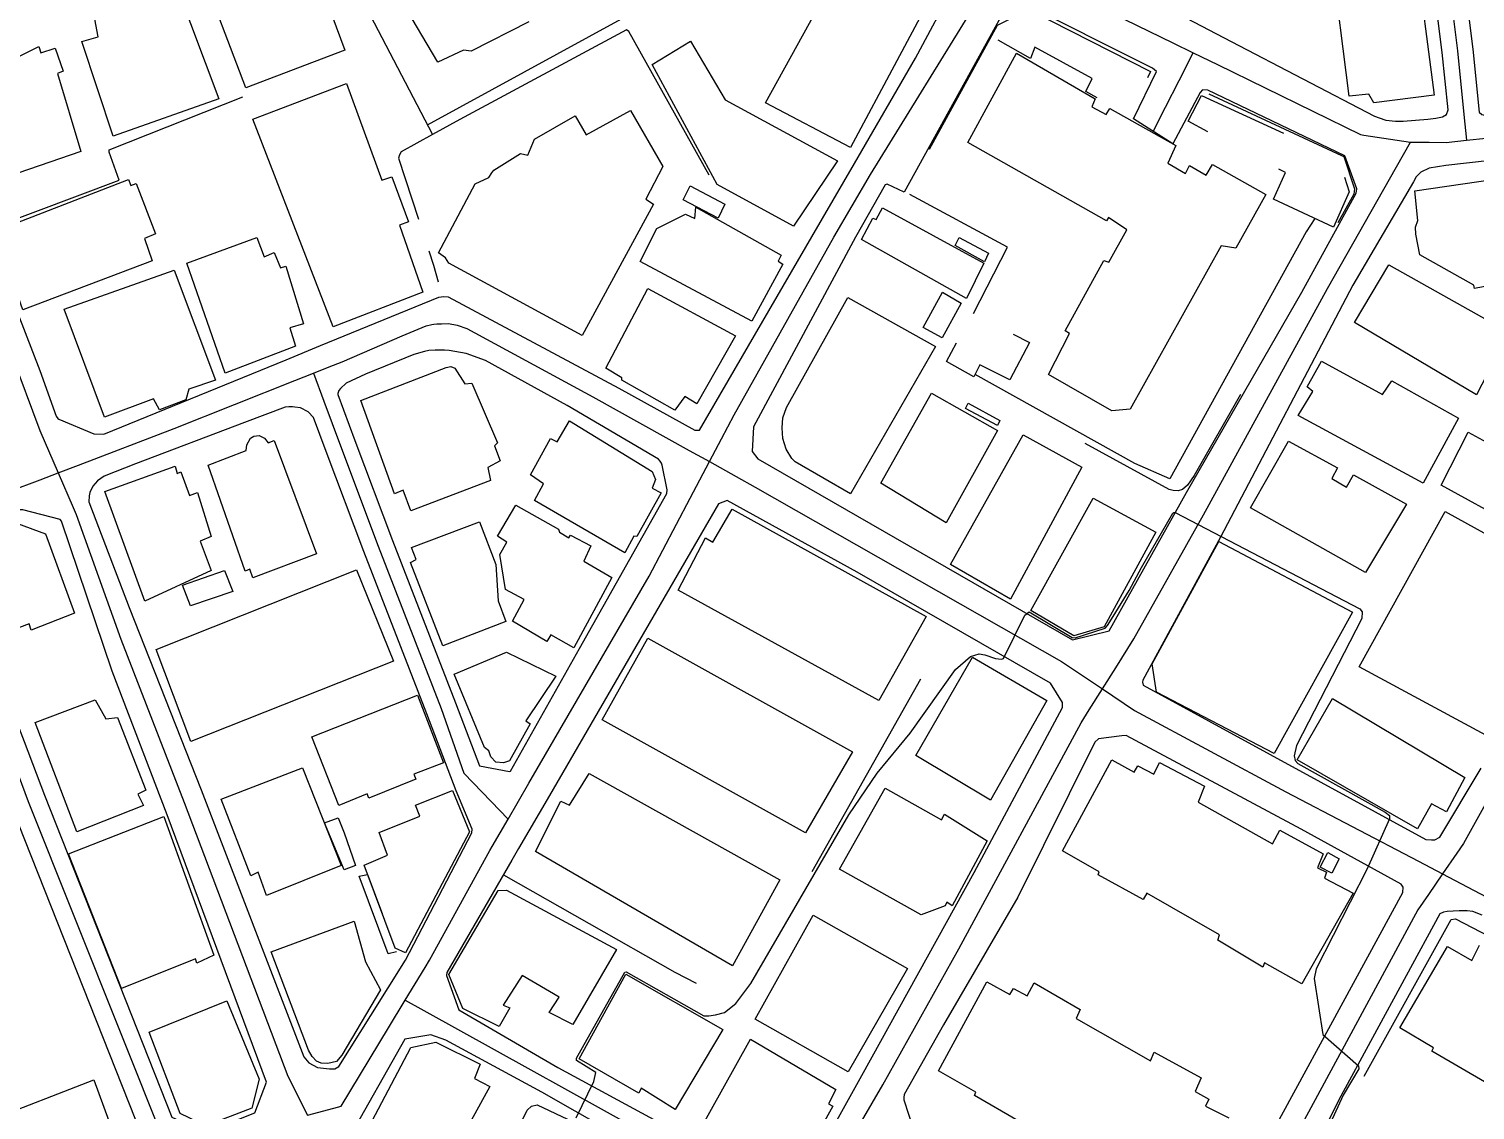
# Model space of a CAD drawing. Header units: millimetres. Extents: x 198785 to 203305, y 542885 to 545889.
# Drawn here: x 200851.3 to 201039.1, y 543255.5 to 543395.9 of the extents above; entities that cross this region are included whole.
import ezdxf

# ---------------------------------------------------------------- set-up
doc = ezdxf.new("R2010")
doc.units = ezdxf.units.MM
doc.linetypes.add('FENCE_25K', pattern=[54.3, 28.7, -9.2, -16.4])
doc.linetypes.add('HIDDEN_BULD_25K', pattern=[28.8, 18.4, -10.4])
for name, color, linetype in [('A0013117', 253, 'Continuous'), ('A0023217', 253, 'Continuous'), ('B0014111', 253, 'Continuous'), ('B0014112', 253, 'Continuous'), ('B0014113', 253, 'Continuous'), ('B0014115', 253, 'Continuous'), ('B0014116', 253, 'Continuous'), ('B0024120', 253, 'Continuous'), ('F0017111', 253, 'Continuous'), ('F0047224', 253, 'Continuous')]:
    doc.layers.add(name, color=color, linetype=linetype)

msp = doc.modelspace()

# ---------------------------------------------------------------- linework, layer by layer
at = {"layer": 'A0013117'}
for points in [[(201001.63, 543397.26), (201007.43, 543394.24), (201026.05, 543384.55), (201026.67, 543384.34), (201027.51, 543384.05), (201028.78, 543383.9), (201029.78, 543383.9), (201032.99, 543384.16), (201034.01, 543384.32), (201034.88, 543384.46), (201035.41, 543384.78), (201035.6, 543385.39), (201034.82, 543392.81), (201030.13, 543430.53)], [(201034.08, 543431.24), (201038.8, 543393.26), (201039.66, 543385.06), (201040, 543384.79), (201041.46, 543384.4), (201067.95, 543387.56), (201085.56, 543389.47), (201093.78, 543390.36), (201104.58, 543391.45), (201106.22, 543392.04), (201107.45, 543393.17), (201108.49, 543394.43), (201109.02, 543396.07)], [(200843.18, 543376.22), (200852.77, 543351.56), (200854.85, 543345.63), (200855.07, 543345.32), (200855.21, 543345.23), (200859.77, 543343.32), (200861.04, 543343.26), (200884.73, 543352.95), (200889.19, 543354.77), (200904.54, 543361.05), (200905.15, 543361.15), (200905.77, 543361.12), (200927.91, 543349.25), (200937.8, 543343.8), (200938.42, 543343.82), (200953.01, 543368.88), (200958.53, 543378.42), (200966.45, 543392.07), (200971.6, 543401.72)], [(200978.65, 543399.48), (200964.97, 543374.7), (200962.77, 543375.72), (200962.5, 543375.63), (200958.68, 543368.85), (200945.4, 543344.25), (200945.24, 543341.03), (200945.98, 543340.07), (200986.86, 543316.58), (200991.61, 543317.74), (201001.64, 543335.69), (201016.63, 543361.73), (201023.68, 543374.58), (201023.74, 543375.13), (201022.22, 543379.43), (201004.41, 543387.93), (201003.71, 543387.96), (201003.43, 543387.63), (200999.88, 543380.95), (200994.78, 543384.2), (200997.75, 543390.35), (200997.22, 543390.81), (200979.71, 543399.57)], [(201041.08, 543378.81), (201035.32, 543378.17), (201033.16, 543377.82), (201032.07, 543377.28), (201031.78, 543376.99), (201031.48, 543376.67), (201031.1, 543376.03), (201023.25, 543362.62), (201006.05, 543329.93), (200995.95, 543311.35), (200995.91, 543311.09), (200996, 543310.68), (201012.49, 543301.71), (201032.72, 543290.65), (201033.44, 543290.62), (201033.87, 543290.62), (201034.55, 543290.95), (201039.9, 543299.94)], [(200904.08, 543354.19), (200903.24, 543354.12), (200902.71, 543354.02), (200901.31, 543353.62), (200895.02, 543351.06), (200892.52, 543349.91), (200891.77, 543349.2), (200891.59, 543348.94), (200891.46, 543348.54), (200891.44, 543348.43), (200893.67, 543342.45), (200898.56, 543329.46), (200906.73, 543308.41), (200909.84, 543300.21), (200913.75, 543299.48), (200913.86, 543299.55), (200922.83, 543315.48), (200934.17, 543335.57), (200934.19, 543336.04), (200933.54, 543339.26), (200933.47, 543339.53), (200933.31, 543339.76), (200933.07, 543340.03), (200921.21, 543346.99), (200910.62, 543352.83), (200908.1, 543353.76), (200905.88, 543354.15), (200905.29, 543354.19), (200904.64, 543354.19), (200904.08, 543354.19)], [(200885.08, 543346.81), (200884.6, 543346.78), (200879.32, 543344.8), (200865.17, 543339.43), (200861.11, 543337.82), (200860.25, 543337.21), (200859.62, 543336.53), (200859.25, 543335.73), (200859.16, 543335.29), (200859.12, 543334.49), (200864.36, 543320.8), (200873.68, 543297.1), (200887.01, 543262.47), (200887.66, 543261.66), (200888.8, 543261.08), (200890.38, 543260.92), (200891.06, 543260.92), (200891.57, 543261.19), (200895.74, 543267.83), (200900.23, 543275.01), (200908.84, 543291.52), (200908.9, 543292.02), (200906.8, 543296.97), (200903, 543306.97), (200894.82, 543328.04), (200889.92, 543341.05), (200888.29, 543345.43), (200887.59, 543346.19), (200886.58, 543346.68), (200885.87, 543346.79), (200885.55, 543346.81), (200885.08, 543346.81)], [(200941.99, 543334.65), (200940.88, 543334.22), (200918.91, 543296.37), (200914.92, 543289.5), (200914.05, 543287.99), (200905.6, 543273.42), (200905.57, 543273), (200907.15, 543268.55), (200920.03, 543261.09), (200934.01, 543253.49), (200948.05, 543245.84), (200952.57, 543247.24), (200954.3, 543250.7), (200959.48, 543260.05), (200974.09, 543286.37), (200985.52, 543307.8), (200985.55, 543308.45), (200983.98, 543310.97), (200958.88, 543325.35), (200941.99, 543334.65)], [(200850.11, 543333.46), (200841.8, 543330.18), (200841.68, 543329.93), (200841.52, 543327.2), (200850.72, 543303.4), (200853.35, 543296.41), (200869.9, 543254.64), (200874.26, 543252.64), (200880.67, 543255.17), (200882.2, 543259.15), (200869.3, 543293.87), (200862.16, 543312.51), (200855.58, 543331.97), (200855.4, 543332.19), (200850.53, 543333.46), (200850.11, 543333.46)], [(200840.28, 543239.98), (200840.74, 543239.87), (200841.12, 543239.85), (200866.57, 543249.49), (200866.87, 543250.07), (200849.15, 543294.79), (200846.51, 543301.79), (200836.49, 543327.72), (200836.38, 543327.77), (200836.22, 543327.83), (200835.72, 543327.86), (200829.13, 543325.35), (200810.28, 543317.86)], [(200993.82, 543304.18), (200993.26, 543304.11), (200990.2, 543303.75), (200989.72, 543303.31), (200979.72, 543283.19), (200970.09, 543266.61), (200964.98, 543257.58), (200964.92, 543257.18), (200964.94, 543256.86), (200966.25, 543252.89), (200966.73, 543252.62), (200998.06, 543236.83), (201001.18, 543235.61), (201004.06, 543236.38), (201004.28, 543236.6), (201006.22, 543240.62), (201029.72, 543283.78), (201029.76, 543284.46), (201029.52, 543284.89), (201016.54, 543292), (200993.82, 543304.18)], [(201040.03, 543280.85), (201038.82, 543281.31), (201038.1, 543281.39), (201037.06, 543281.42), (201035.49, 543281.33), (201035, 543281.24), (201034.53, 543281), (201021.43, 543256.89), (201011.94, 543237.71), (201011.87, 543237.29), (201011.85, 543236.81), (201012.03, 543236.1), (201012.23, 543235.15), (201012.55, 543234.35), (201013.16, 543233.65), (201033.19, 543223.02), (201033.5, 543222.63), (201033.87, 543222.09), (201041.51, 543201)], [(200903.54, 543265.33), (200900.16, 543264.75), (200892.66, 543251.49), (200898.32, 543236.8), (200904.11, 543222.35), (200910.24, 543205.32), (200913.14, 543197.64), (200913.55, 543196.52), (200919.21, 543193.86), (200925.49, 543197.01), (200947.68, 543237.76), (200945.73, 543241.46), (200935.55, 543247.83), (200917.94, 543257.87), (200905.46, 543264.61), (200903.54, 543265.33)]]:
    msp.add_lwpolyline(points, dxfattribs=at)
at = {"layer": 'A0023217'}
for points in [[(201031.54, 543435.45), (201031.94, 543432.19), (201036.81, 543393.03), (201037.67, 543384.79), (201038.02, 543381.44)], [(200939.69, 543339.72), (200941.25, 543342.66), (200942.9, 543345.79), (200955.84, 543368.87), (200960.59, 543376.97), (200974.78, 543399.98), (200976.36, 543402.32), (200979.08, 543404.98)], [(200979.08, 543404.98), (200982.7, 543402.48), (200999.85, 543394.09), (201002.52, 543392.79)], [(200834.17, 543392.5), (200836.64, 543385.91), (200849.07, 543353.63), (200852.77, 543343.76), (200855.14, 543338.27)], [(200997.33, 543382.58), (200998.92, 543385.71), (201000.68, 543389.18), (201002.52, 543392.79)], [(201002.52, 543392.79), (201005.66, 543391.25), (201024.25, 543382.17), (201024.65, 543382.11), (201030.73, 543381.19)], [(201089.76, 543387.22), (201088.95, 543382.07), (201065.14, 543339.42), (201060.93, 543331.97), (201056.56, 543324.23), (201037.63, 543290.16), (201036.76, 543288.89), (201034.89, 543286.2)], [(201038.02, 543381.44), (201040.56, 543381.71), (201074.54, 543385.4), (201081.65, 543386.03), (201085.25, 543386.56), (201089.76, 543387.22)], [(200990.73, 543310.22), (200992.45, 543312.97), (200994.8, 543316.71), (201003.84, 543332.81), (201019.94, 543362.18), (201028.9, 543377.97), (201030.73, 543381.19)], [(201030.73, 543381.19), (201033.14, 543381.17), (201035.36, 543381.15), (201038.02, 543381.44)], [(200888.27, 543351.18), (200890.33, 543352), (200892.02, 543352.68), (200899.78, 543356.06), (200902.93, 543357.33), (200903.63, 543357.53), (200903.89, 543357.58), (200904.31, 543357.62), (200904.59, 543357.62), (200904.92, 543357.62), (200905.83, 543357.64), (200906.93, 543357.44), (200908.2, 543356.98), (200924.56, 543348.12), (200937.06, 543341.18), (200939.69, 543339.72)], [(200855.14, 543338.27), (200857.75, 543339.27), (200870.18, 543344.03), (200885.88, 543350.24), (200888.27, 543351.18)], [(200888.27, 543351.18), (200889.62, 543347.58), (200891.8, 543341.75), (200896.69, 543328.75), (200904.87, 543307.69), (200907.8, 543299.29), (200911.35, 543295.58), (200913.54, 543293.3)], [(200913.54, 543293.3), (200916.25, 543297.97), (200931.85, 543324.85), (200937.19, 543334.97), (200939.69, 543339.72)], [(200939.69, 543339.72), (200943.16, 543337.79), (200945.63, 543336.42), (200985.42, 543313.77), (200990.73, 543310.22)], [(200837.5, 543331.37), (200840.68, 543332.64), (200841.36, 543332.92), (200848.87, 543335.87), (200852.79, 543337.37), (200855.14, 543338.27)], [(200855.14, 543338.27), (200857.09, 543333.75), (200857.48, 543332.86), (200863.26, 543316.65), (200871.49, 543295.49), (200884.93, 543259.95), (200887.52, 543254.9)], [(200837.5, 543331.37), (200838.57, 543328.6), (200848.62, 543302.6), (200851.25, 543295.6), (200869.1, 543250.85), (200870.18, 543248.14)], [(200959.45, 543254.05), (200962.23, 543258.82), (200972.09, 543276.49), (200987.97, 543305.81), (200989.02, 543307.49), (200990.73, 543310.22)], [(200990.73, 543310.22), (200994.91, 543307.43), (201014.52, 543296.85), (201031.76, 543287.84), (201034.89, 543286.2)], [(200900.2, 543269.8), (200902.77, 543274.05), (200903.35, 543275.01), (200911.19, 543289.25), (200911.47, 543289.74), (200913.54, 543293.3)], [(201034.89, 543286.2), (201033.05, 543283.53), (201031.66, 543281.54), (201007.66, 543237.11), (201007.36, 543236.56), (201005.41, 543233.01)], [(201034.89, 543286.2), (201039.75, 543283.66), (201041.46, 543282.77), (201080.71, 543260.49), (201085.9, 543257.56), (201089.88, 543258.23)], [(200887.52, 543254.9), (200890.92, 543255.81), (200891.89, 543256.07), (200898.04, 543266.23), (200900.2, 543269.8)], [(200900.2, 543269.8), (200902.6, 543268.47), (200934.78, 543250.66), (200949.69, 543242.08), (200949.86, 543241.99), (200952.4, 543240.73)]]:
    msp.add_lwpolyline(points, dxfattribs=at)
at = {"layer": 'B0014111'}
for points in [[(200952.69, 543396.62), (200957.84, 543405.9), (200960.85, 543411.32), (200965.99, 543414.04), (200969.84, 543407.65), (200970.23, 543405.89), (200970.19, 543403.88), (200970.05, 543403.05), (200958.03, 543380.51), (200946.96, 543386.28), (200952.69, 543396.62)], [(201031.33, 543406.2), (201033.82, 543387.27), (201025.95, 543386.3), (201025.31, 543387.42), (201022.78, 543387.17), (201020.45, 543405.29), (201026.4, 543405.98), (201026.35, 543406.54), (201030.89, 543407.03), (201031.19, 543406.78), (201031.33, 543406.2)], [(200956.33, 543378.75), (200950.6, 543370.3), (200940.71, 543375.67), (200932.26, 543391.27), (200937.22, 543394.29), (200941.72, 543386.7), (200956.33, 543378.75)], [(200892.56, 543388.78), (200897.15, 543376.25), (200898.44, 543376.67), (200900.64, 543370.86), (200899.45, 543370.43), (200902.47, 543361.73), (200890.83, 543357.2), (200880.39, 543384.16), (200892.56, 543388.78)], [(200929.46, 543385.28), (200933.63, 543378.04), (200931.44, 543373.78), (200932.43, 543373.15), (200923.18, 543356.07), (200905.86, 543365.49), (200905.42, 543366.18), (200904.52, 543366.83), (200909.29, 543375.76), (200911.06, 543376.6), (200911.42, 543377.22), (200911.71, 543377.56), (200915.15, 543379.72), (200916.11, 543379.48), (200916.99, 543381.57), (200922.25, 543384.59), (200923.67, 543382.12), (200929.46, 543385.28)], [(201048.79, 543364.07), (201039.02, 543362.21), (201038.96, 543362.63), (201031.95, 543366.58), (201031.4, 543369.25), (201031.39, 543370.17), (201031.66, 543371.03), (201031.28, 543374.86), (201047.6, 543377.25), (201048.88, 543369.73), (201048.55, 543369.56), (201048.76, 543368.14), (201048.2, 543368.04), (201048.79, 543364.07)], [(200864.26, 543376.32), (200864.57, 543375.54), (200865.26, 543375.82), (200867.76, 543369.3), (200866.33, 543368.67), (200867.34, 543365.8), (200850.55, 543359.41), (200846.91, 543369.63), (200864.26, 543376.32)], [(200937.91, 543372.74), (200948.99, 543366.5), (200948.61, 543365.73), (200949.24, 543365.34), (200945.19, 543357.94), (200930.7, 543365.68), (200932.88, 543369.99), (200936.6, 543371.83), (200937.78, 543371.27), (200937.91, 543372.74)], [(200962.18, 543372.68), (200975.32, 543365.46), (200973.09, 543360.89), (200959.42, 543368.56), (200960.92, 543371.32), (200961.33, 543371.15), (200962.18, 543372.68)], [(200880.91, 543368.8), (200881.88, 543366.29), (200883.18, 543366.88), (200883.99, 543364.88), (200884.68, 543365.09), (200886.98, 543357.61), (200885.21, 543357.08), (200885.96, 543354.7), (200876.8, 543351.19), (200871.83, 543365.49), (200880.91, 543368.8)], [(200872.09, 543349.14), (200871.7, 543347.73), (200868.27, 543346.42), (200867.52, 543347.85), (200861.15, 543345.47), (200855.89, 543359.5), (200870.21, 543364.57), (200875.56, 543350.31), (200872.09, 543349.14)], [(200943.06, 543356.03), (200938.08, 543347.23), (200936.52, 543348.17), (200935.19, 543346.38), (200928.31, 543350.29), (200928.34, 543350.59), (200926.26, 543351.84), (200931.7, 543362.2), (200943.06, 543356.03)], [(200969.03, 543354.65), (200958.02, 543335.54), (200950.81, 543339.71), (200950.38, 543340.14), (200949.64, 543341.35), (200949.23, 543342.73), (200949.13, 543344.09), (200949.21, 543345.38), (200949.69, 543346.74), (200957.67, 543361), (200969.03, 543354.65)], [(200906.62, 543351.84), (200907.94, 543349.81), (200908.83, 543349.91), (200912.18, 543342.17), (200911.77, 543341.75), (200912.53, 543339.81), (200910.93, 543338.95), (200911.25, 543337.26), (200900.93, 543333.31), (200899.92, 543336), (200898.82, 543335.54), (200894.42, 543347.64), (200905.49, 543351.95), (200906.11, 543352.08), (200906.62, 543351.84)], [(200977.09, 543343.74), (200970.44, 543331.76), (200961.97, 543336.91), (200968.55, 543348.61), (200977.09, 543343.74)], [(200921.54, 543345.02), (200932.25, 543338.42), (200932.68, 543337.39), (200932.26, 543336.27), (200933.42, 543335.66), (200930.26, 543329.99), (200929.9, 543330.06), (200928.7, 543327.86), (200916.96, 543334.66), (200918.15, 543336.83), (200916.45, 543338.01), (200919.04, 543342.74), (200919.94, 543342.27), (200921.54, 543345.02)], [(200881.91, 543342.75), (200882.39, 543342.14), (200883.18, 543342.48), (200888.69, 543327.76), (200880.41, 543324.65), (200880.02, 543325.75), (200879.43, 543325.48), (200874.61, 543339.26), (200879.53, 543341.15), (200879.61, 543341.89), (200880.09, 543342.75), (200880.55, 543343.02), (200881.22, 543343.09), (200881.91, 543342.75)], [(200870.31, 543339.13), (200870.57, 543338.19), (200871.06, 543338.4), (200872.18, 543335.33), (200873.23, 543335.71), (200875, 543330), (200873.55, 543329.4), (200875.01, 543325.57), (200866.39, 543321.6), (200861.2, 543335.82), (200870.31, 543339.13)], [(200857.26, 543320.03), (200851.61, 543317.83), (200851.38, 543318.67), (200845.97, 543316.64), (200842.42, 543326.17), (200844.25, 543329.93), (200849.86, 543331.67), (200853.49, 543330.34), (200857.26, 543320.03)], [(200913.27, 543318.97), (200905.07, 543315.82), (200900.89, 543326.63), (200901.61, 543327.03), (200901.02, 543328.59), (200909.84, 543331.91), (200911.94, 543326.38), (200912.27, 543321.63), (200913.27, 543318.97)], [(200983.51, 543308.7), (200976.2, 543295.77), (200966.51, 543301.59), (200973.84, 543314.32), (200983.51, 543308.7)], [(200859.94, 543308.8), (200861.32, 543306.34), (200862.84, 543306.51), (200866.52, 543297.09), (200865.49, 543296.57), (200866.2, 543295.06), (200857.56, 543291.67), (200852.13, 543305.84), (200859.94, 543308.8)], [(201037.79, 543298.73), (201035.41, 543294.26), (201033.46, 543295.29), (201031.65, 543292.05), (201016, 543301.02), (201020.6, 543308.99), (201037.79, 543298.73)], [(200891.86, 543287.31), (200882.2, 543283.4), (200881.09, 543286.42), (200880.14, 543285.95), (200876.3, 543295.9), (200886.86, 543299.98), (200891.86, 543287.31)], [(200908.54, 543291.68), (200900.25, 543275.94), (200898.9, 543276.58), (200894.85, 543287.32), (200897.91, 543288.64), (200896.82, 543291.56), (200902.08, 543293.7), (200901.51, 543295.13), (200906.32, 543297.04), (200908.54, 543291.68)], [(200962.5, 543297.33), (200969.82, 543293.24), (200970.22, 543293.94), (200975.77, 543290.5), (200971.2, 543282.04), (200970.51, 543282.55), (200970.31, 543282.04), (200967.17, 543280.88), (200956.6, 543286.8), (200962.5, 543297.33)], [(200875.35, 543275.67), (200873.14, 543274.63), (200872.95, 543275.19), (200863.35, 543271.33), (200856.45, 543288.82), (200868.83, 543293.64), (200875.35, 543275.67)], [(200927.62, 543276.4), (200921.94, 543266.65), (200918.89, 543268.23), (200920.17, 543270.2), (200915.37, 543273.03), (200912.93, 543269.16), (200913.77, 543268.8), (200912.39, 543266.4), (200907.68, 543268.75), (200905.87, 543273.15), (200912.25, 543284.05), (200913.35, 543284.07), (200927.62, 543276.4)], [(200891.29, 543261.84), (200890.16, 543261.59), (200889.27, 543261.65), (200888.68, 543261.9), (200888.09, 543262.52), (200887.63, 543263.34), (200882.79, 543276.09), (200893.58, 543280.05), (200895.02, 543274.79), (200896.99, 543271.17), (200891.98, 543262.66), (200891.29, 543261.84)], [(200880.29, 543255.78), (200874.31, 543253.48), (200870.98, 543255.1), (200866.94, 543265.64), (200877.05, 543269.71), (200881.25, 543259.54), (200880.29, 543255.78)], [(200955.7, 543256.05), (200951.21, 543247.98), (200950.21, 543248.67), (200949.68, 543247.67), (200948.28, 543248.3), (200947.61, 543247), (200938.05, 543252.23), (200945.02, 543264.73), (200956.12, 543258.23), (200955.14, 543256.36), (200955.7, 543256.05)], [(200845.29, 543255.81), (200845.93, 543254.12), (200859.76, 543259.49), (200863.66, 543248.81), (200843.34, 543241.23), (200836.04, 543260.04), (200845.71, 543263.76), (200846.18, 543262.44), (200845.35, 543262.01), (200846.04, 543260.14), (200844.48, 543259.6), (200845.97, 543256.13), (200845.29, 543255.81)], [(200911.19, 543258.61), (200907.05, 543251.11), (200901.66, 543251.14), (200901.21, 543249.43), (200894.54, 543250.37), (200894.64, 543251.79), (200900.93, 543263.67), (200904.18, 543264.38), (200909.94, 543261.51), (200909.21, 543259.65), (200911.19, 543258.61)]]:
    msp.add_lwpolyline(points, dxfattribs=at)
at = {"layer": 'B0014112'}
for points in [[(201057.26, 543333.15), (201053.34, 543326.44), (201034.72, 543336.66), (201038.23, 543343.53), (201057.26, 543333.15)], [(200990.97, 543318.29), (200987.03, 543317.11), (200981.42, 543320.4), (200989.53, 543334.97), (200997.67, 543330.55), (200990.97, 543318.29)], [(201051.47, 543324.29), (201043.96, 543309.86), (201042.76, 543310.45), (201041.47, 543308.02), (201042.53, 543307.56), (201040.53, 543304.21), (201024.08, 543313.08), (201035.22, 543333.24), (201051.47, 543324.29)], [(200913.72, 543300.87), (200912.94, 543300.6), (200911.97, 543300.71), (200911.29, 543301.38), (200911.06, 543302.16), (200910.5, 543302.6), (200906.55, 543312.13), (200913.36, 543315), (200919.77, 543311.87), (200915.87, 543306.08), (200916.43, 543305.68), (200913.72, 543300.87)]]:
    msp.add_lwpolyline(points, dxfattribs=at)
at = {"layer": 'B0014113'}
for points in [[(200886.24, 543402.75), (200886.51, 543401.61), (200887.46, 543401.79), (200888.29, 543398.54), (200890.09, 543399.2), (200892.34, 543393.11), (200879.51, 543388.24), (200873.33, 543404.56), (200886.06, 543409.43), (200888.46, 543403.57), (200886.24, 543402.75)], [(200868.7, 543402.08), (200869.22, 543401.01), (200870.53, 543401.34), (200875.99, 543386.82), (200862.27, 543381.95), (200858.21, 543394.23), (200860.32, 543394.87), (200859.87, 543397.15), (200863.49, 543398.12), (200863.1, 543399.41), (200868.7, 543402.08)], [(200852.63, 543393.6), (200852.9, 543392.77), (200854.74, 543393.37), (200855.78, 543390.39), (200855.04, 543390.09), (200858.07, 543379.96), (200844.46, 543375.32), (200840.64, 543386.74), (200845.72, 543388.13), (200845.41, 543389.32), (200847.69, 543390.4), (200847.46, 543391.05), (200852.63, 543393.6)], [(201043.51, 543356.53), (201039.28, 543348.38), (201023.45, 543357.78), (201027.93, 543365.27), (201043.51, 543356.53)], [(201019.17, 543352.75), (201027.08, 543348.45), (201028.29, 543350.19), (201036.96, 543345.37), (201032.38, 543336.94), (201016.16, 543345.69), (201018.04, 543348.83), (201017.29, 543349.42), (201019.17, 543352.75)], [(200988.03, 543338.99), (200978.8, 543321.85), (200970.99, 543326.38), (200980.45, 543343.18), (200988.03, 543338.99)], [(201020.53, 543337.53), (201022.42, 543336.38), (201023.33, 543337.99), (201030.2, 543334.19), (201024.89, 543325.31), (201009.95, 543333.73), (201014.87, 543342.37), (201021.27, 543338.92), (201020.53, 543337.53)], [(200920.22, 543330.56), (200921.44, 543329.81), (200921.65, 543330.17), (200924.29, 543328.78), (200923.37, 543326.78), (200927.03, 543324.66), (200922.07, 543315.54), (200919.11, 543317.23), (200918.6, 543316.35), (200914.13, 543319), (200915.62, 543321.81), (200913.22, 543323.11), (200912.46, 543327.64), (200913.37, 543329.25), (200912.17, 543330.05), (200914.57, 543334.08), (200920.08, 543330.97), (200920.22, 543330.56)], [(200942.64, 543333.55), (200967.83, 543319.6), (200961.67, 543308.69), (200935.64, 543323.03), (200939.18, 543329.81), (200940.13, 543329.26), (200942.64, 543333.55)], [(201023.19, 543320.16), (201013.03, 543301.82), (200997.74, 543309.8), (200997.17, 543313.48), (201005.82, 543329.34), (201023.19, 543320.16)], [(200898.68, 543313.83), (200872.35, 543303.39), (200867.85, 543315.33), (200893.86, 543325.69), (200898.68, 543313.83)], [(200958.27, 543302.05), (200952.16, 543291.53), (200925.75, 543306.21), (200931.68, 543316.82), (200958.27, 543302.05)], [(200901.56, 543298.52), (200895.47, 543296.05), (200895.25, 543296.61), (200891.56, 543295.08), (200888.06, 543304.01), (200901.77, 543309.4), (200905.18, 543300.64), (200901.32, 543299.15), (200901.56, 543298.52)], [(200991.93, 543301.02), (200994.86, 543299.39), (200995.31, 543300.21), (200997.41, 543299.13), (200998.15, 543300.66), (201003.99, 543297.58), (201003.14, 543295.52), (201012.8, 543290.1), (201013.78, 543291.9), (201019.39, 543288.82), (201018.64, 543287.01), (201019.8, 543286.41), (201019.58, 543285.66), (201023.28, 543283.68), (201016.6, 543271.93), (201011.75, 543274.64), (201011.54, 543274.11), (201005.71, 543277.61), (201005.94, 543278.3), (200996.47, 543283.72), (200996.03, 543282.86), (200990.15, 543286.09), (200990.29, 543286.47), (200985.55, 543289.2), (200991.93, 543301.02)], [(200924.09, 543299.22), (200948.85, 543285.44), (200942.68, 543274.29), (200917.13, 543289.12), (200920.4, 543295.63), (200921.53, 543295.11), (200924.09, 543299.22)], [(200965.42, 543273.91), (200957.7, 543260.53), (200945.65, 543267.35), (200953.18, 543280.86), (200965.42, 543273.91)], [(201040.84, 543258.89), (201033.48, 543263.18), (201033.7, 543263.64), (201029.36, 543266.24), (201035.52, 543276.78), (201038.67, 543274.97), (201039.69, 543276.93)], [(200941.45, 543266.02), (200935.24, 543255.64), (200930.83, 543258.37), (200930.52, 543257.76), (200922.79, 543262.18), (200928.84, 543273.19), (200941.45, 543266.02)], [(200979.77, 543254.17), (200974.13, 543257.42), (200974.29, 543257.87), (200969.43, 543260.63), (200975.72, 543272.18)], [(200975.72, 543272.18), (200978.69, 543270.53), (200979.16, 543271.34), (200980.94, 543270.36), (200981.85, 543272.06), (200987.84, 543268.62), (200987.32, 543267.44), (200996.96, 543261.94), (200997.45, 543263.08), (201003.53, 543259.74), (201002.76, 543257.96), (201004.56, 543256.97), (201004.13, 543256.07), (201007.13, 543254.55)]]:
    msp.add_lwpolyline(points, dxfattribs=at)
at = {"layer": 'B0014115'}
for points in [[(200916.26, 543396.8), (200908.75, 543392.99), (200907.77, 543393.11), (200904.44, 543391.58), (200899.69, 543399.51)], [(200989.35, 543385.77), (200991.23, 543384.76), (200991.69, 543385.55), (201000.27, 543380.74), (200999.23, 543378.44), (201001.5, 543377.1), (201002.02, 543378.15), (201004.21, 543376.91), (201005, 543378.3), (201011.93, 543374.38), (201008.06, 543367.41), (201006.16, 543367.74), (200994.32, 543346.53), (200991.96, 543346.29), (200983.72, 543351.01), (200986.47, 543356.33), (200985.89, 543356.7), (200990.91, 543365.84), (200991.54, 543365.59), (200993.88, 543369.79), (200991.51, 543371.4), (200991.24, 543370.99), (200973.24, 543381.16), (200979.56, 543392.73), (200989.8, 543386.83), (200989.35, 543385.77)]]:
    msp.add_lwpolyline(points, dxfattribs=at)
at = {"layer": 'B0014116', "linetype": 'HIDDEN_BULD_25K', "flags": 128}
for points in [[(200981.38, 543398.26), (200996.98, 543390.36), (200994.22, 543384.5), (200988.59, 543387.78), (200989.39, 543389.45), (200981.95, 543393.51), (200981.39, 543392.05), (200976.57, 543394.78), (200977.26, 543396.27), (200981.38, 543398.26)], [(201022.77, 543374.74), (201020.73, 543370.13), (201012.93, 543373.8), (201014.48, 543377.24), (201001.86, 543383.89), (201003.61, 543387.25), (201021.39, 543379.03), (201022.77, 543374.74)], [(200941.69, 543373.13), (200940.85, 543371.31), (200936.3, 543373.71), (200937.19, 543375.53), (200941.69, 543373.13)], [(200975.95, 543366.78), (200975.42, 543365.65), (200971.62, 543367.75), (200972.13, 543368.82), (200975.95, 543366.78)], [(200972.4, 543360.28), (200969.91, 543355.8), (200967.44, 543357.12), (200969.98, 543361.7), (200972.4, 543360.28)], [(200981.25, 543355.16), (200978.72, 543350.34), (200974.8, 543352.3), (200974.04, 543350.73), (200970.48, 543352.72), (200973.8, 543359.05), (200981.25, 543355.16)], [(200977.42, 543345.04), (200977.08, 543344.41), (200972.94, 543346.63), (200973.31, 543347.3), (200977.42, 543345.04)], [(200877.79, 543322.84), (200872.3, 543320.99), (200871.28, 543323.68), (200876.74, 543325.58), (200877.79, 543322.84)], [(200893.72, 543287.28), (200892.25, 543286.74), (200889.7, 543292.81), (200891.5, 543293.48), (200892.25, 543291.52), (200893.72, 543287.28)], [(201021.47, 543288.16), (201020.53, 543286.3), (201019.01, 543287.07), (201020.01, 543288.99), (201021.47, 543288.16)], [(200899.05, 543276.09), (200897.96, 543275.84), (200894.2, 543285.89), (200895.28, 543286.14), (200897.21, 543281.02), (200899.05, 543276.09)]]:
    msp.add_lwpolyline(points, dxfattribs=at)
at = {"layer": 'B0024120', "linetype": 'FENCE_25K', "flags": 128}
for points in [[(200903.09, 543383.43), (200950.39, 543409.25), (200964.28, 543417.15), (200965.75, 543418.48)], [(200968.27, 543380.28), (200977.11, 543396.37), (200981.04, 543398.33), (200981.38, 543398.26)], [(201004.53, 543387.44), (201021.77, 543379.45), (201022.05, 543379.32), (201023.45, 543375.11), (201023.38, 543374.45), (201013.74, 543357.35), (201002.63, 543337.93), (201001.76, 543336.64), (201001.12, 543336.09), (201000.54, 543335.94), (200999.92, 543335.98), (200999.38, 543336.12), (200970.27, 543351.96), (200970.71, 543352.59)], [(200912.95, 543286.1), (200935.2, 543273.44), (200942.71, 543269.54), (200943.43, 543269.54), (200971.02, 543318.39)], [(201024.72, 543259.96), (201036.02, 543280.27), (201036.55, 543280.38), (201052.68, 543272.03), (201078.31, 543257.45), (201083.69, 543254.06), (201084.36, 543253.5), (201088.93, 543238.66), (201088.86, 543237.86), (201081.59, 543234.28)]]:
    msp.add_lwpolyline(points, dxfattribs=at)
at = {"layer": 'F0017111', "elevation": 30}
for points in [[(200922.4, 543254.52), (200924.7, 543259.27), (200924.96, 543260.44), (200922.45, 543262), (200922.45, 543262.29), (200928.69, 543273.43), (200928.89, 543273.49), (200938.98, 543267.79), (200939.6, 543267.76), (200940.47, 543267.89), (200941.66, 543268.21), (200943.12, 543269.39), (200945.05, 543271.99), (200957.81, 543293.86), (200961.47, 543299.29), (200965.75, 543304.48), (200971.64, 543312.72), (200973.61, 543314.44), (200974.74, 543314.76), (200975.45, 543314.63), (200976.85, 543314.17), (200977.61, 543314.09), (200977.89, 543314.16), (200980.67, 543319.79), (200981.23, 543320.22), (200986.79, 543316.89), (200987.18, 543316.85), (200991.1, 543318.08), (200991.39, 543318.44), (200992.14, 543319.61), (200994.18, 543322.97), (200995.79, 543325.97), (200999.85, 543333.04), (200999.98, 543333.12), (201000.15, 543333.12), (201024.15, 543320.62), (201024.44, 543320.24), (201024.4, 543319.36), (201015.91, 543302.85), (201015.63, 543301.53), (201015.75, 543300.92), (201016.08, 543300.54), (201027.42, 543294.22), (201027.98, 543293.77), (201028.01, 543293.36), (201025.12, 543286.87), (201018.46, 543273.9), (201018.24, 543272.62), (201019.34, 543265.34), (201023.96, 543261.3), (201024.02, 543260.92), (201022, 543257.47), (201013.93, 543239.93)], [(200912.12, 543247.47), (200916.01, 543255.55), (200916.6, 543256.07), (200917.33, 543256.21), (200921.26, 543254.38)]]:
    msp.add_lwpolyline(points, dxfattribs=at)
at = {"layer": 'F0047224'}
for points in [[(200912.9, 543428.11), (200912.4, 543428.09), (200911.97, 543428.12), (200911.21, 543428.21), (200910.48, 543428.23), (200896.25, 543420.46), (200886.96, 543415.55), (200886.57, 543415.1), (200903.75, 543382.16)], [(200939.66, 543376.88), (200929.25, 543395.56), (200928.94, 543395.77), (200907.29, 543384.11), (200903.75, 543382.16)], [(200846.76, 543370.16), (200863.04, 543376.27), (200861.76, 543379.88), (200861.74, 543380.18), (200879.12, 543387.05)], [(200903.75, 543382.16), (200899.66, 543379.91), (200899.47, 543379.54), (200899.32, 543379.09), (200901.9, 543371.19)], [(200973.98, 543358.96), (200978.41, 543367.54), (200965.73, 543374.41)], [(201018.29, 543371.28), (201017.19, 543369.54), (200999.49, 543337.47), (200994.93, 543339.47), (200974.18, 543351.03)], [(200903.24, 543367.08), (200903.85, 543365.2), (200904.49, 543363.07)]]:
    msp.add_lwpolyline(points, dxfattribs=at)

doc.saveas('drawing.dxf')
